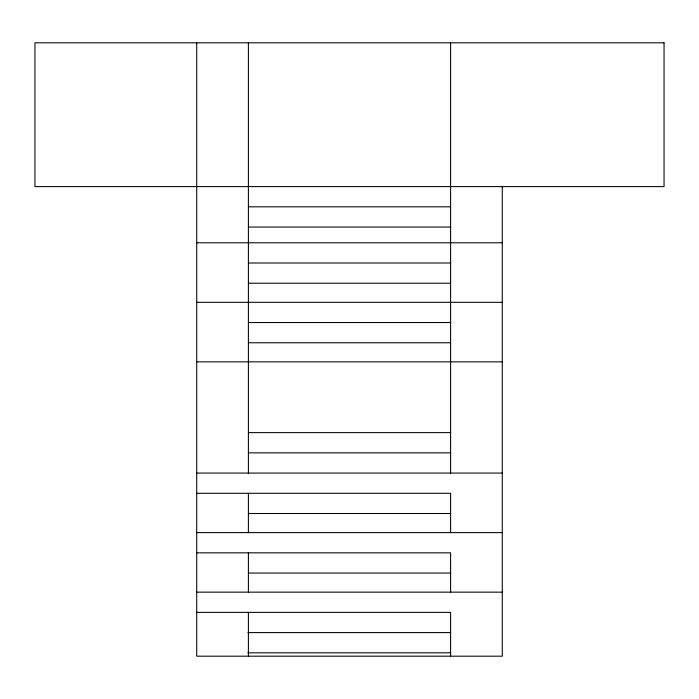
<?xml version="1.0" encoding="UTF-8"?>
<svg xmlns="http://www.w3.org/2000/svg" width="699" height="699" viewBox="0 0 699 699"><rect width="100%" height="100%" fill="white"/><g stroke="black" fill="none" stroke-linecap="round" stroke-linejoin="round"><path stroke-width="1.05" d="M248.398 206.825L450.602 206.825M248.398 227.053L450.602 227.053M196.716 242.78L502.284 242.78M248.398 262.999L450.602 262.999M248.398 283.217L450.602 283.217M196.716 302.317L502.284 302.317M248.398 322.536L450.602 322.536M248.398 342.763L450.602 342.763M196.716 361.855L502.284 361.855M248.398 432.629L450.602 432.629M248.398 452.856L450.602 452.856M196.716 473.074L502.284 473.074M196.716 493.293L450.602 493.293L450.602 532.612M248.398 513.512L450.602 513.512M196.716 532.612L502.284 532.612M196.716 552.83L450.602 552.83L450.602 592.149M248.398 573.058L450.602 573.058M196.716 592.149L502.284 592.149M196.716 612.376L450.602 612.376L450.602 656.186M247.935 632.595L450.602 632.595M247.935 652.814L450.602 652.814M502.284 186.607L502.284 656.186L196.716 656.186L196.716 42.814M450.602 42.814L450.602 473.074M248.398 42.814L248.398 473.074M248.398 493.293L248.398 532.612M248.398 552.83L248.398 592.149M248.398 612.376L248.398 656.186M664.05 42.814L34.95 42.814L34.95 186.607L664.05 186.607L664.05 42.814"/></g></svg>
